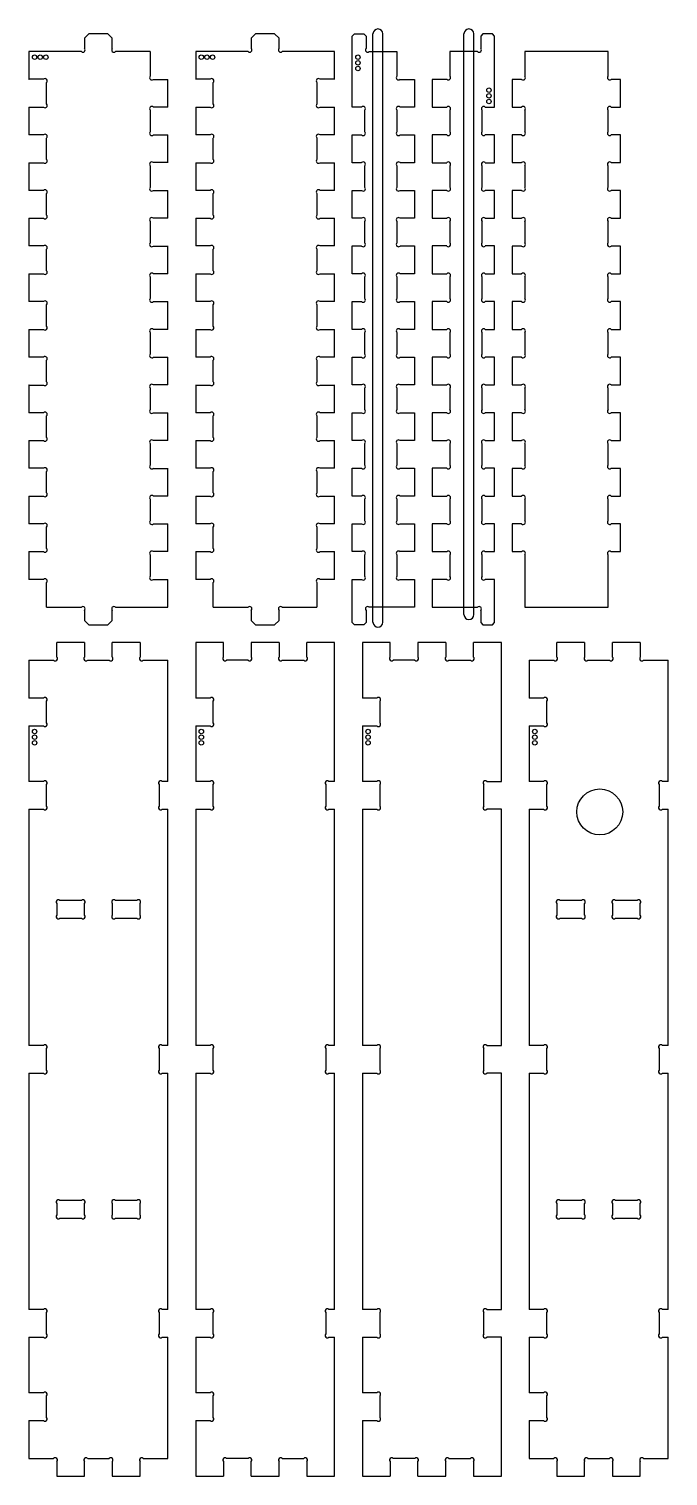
# Model space of a CAD drawing. Header units: inches. Extents: x 6 to 175, y 10 to 382.
# Drawn here: x 102.9 to 175.3, y 9.9 to 173.9 of the extents above; entities that cross this region are included whole.
import ezdxf

# ---------------------------------------------------------------- set-up
doc = ezdxf.new("R2010")
doc.units = ezdxf.units.IN
doc.header["$LTSCALE"] = 8
doc.header["$MEASUREMENT"] = 0
doc.layers.add('FORMAT', color=7, linetype='Continuous')

msp = doc.modelspace()

# ---------------------------------------------------------------- linework, layer by layer
at = {"color": 7, "linetype": 'Continuous', "lineweight": 25}
for p, q in [((109.65, 173.34), (109.15, 172.84)), ((109.15, 172.84), (109.15, 171.7)), ((111.8, 173.34), (109.65, 173.34)), ((112.3, 172.84), (111.8, 173.34)), ((112.3, 171.7), (112.3, 172.84)), ((128.55, 173.34), (128.05, 172.84)), ((128.05, 172.84), (128.05, 171.7)), ((130.7, 173.34), (128.55, 173.34)), ((131.2, 172.84), (130.7, 173.34)), ((131.2, 171.7), (131.2, 172.84)), ((139.75, 173.34), (139.5, 173.09)), ((139.5, 165.04), (139.5, 173.09)), ((139.75, 173.34), (140.82, 173.34)), ((141.07, 173.09), (140.82, 173.34)), ((141.07, 173.09), (141.07, 171.7)), ((154.31, 173.34), (154.06, 173.09)), ((154.06, 173.09), (154.06, 171.7)), ((155.38, 173.34), (154.31, 173.34)), ((155.63, 173.09), (155.38, 173.34)), ((155.63, 165.04), (155.63, 173.09)), ((102.85, 171.34), (102.85, 168.19)), ((108.8, 171.34), (102.85, 171.34)), ((116.6, 171.34), (112.65, 171.34)), ((116.6, 171.34), (116.6, 168.55)), ((127.7, 171.34), (121.75, 171.34)), ((121.75, 171.34), (121.75, 168.19)), ((137.5, 171.34), (131.55, 171.34)), ((137.5, 168.19), (137.5, 171.34)), ((141.43, 171.34), (144.56, 171.34)), ((144.56, 171.34), (144.56, 168.55)), ((150.56, 171.34), (150.56, 168.55)), ((153.7, 171.34), (150.56, 171.34)), ((159.05, 171.34), (159.05, 168.55)), ((168.49, 171.34), (159.05, 171.34)), ((168.49, 168.55), (168.49, 171.34)), ((102.86, 168.19), (102.85, 168.19)), ((104.5, 168.2), (102.86, 168.2)), ((102.86, 168.2), (102.86, 168.19)), ((104.85, 165.4), (104.85, 167.84)), ((116.95, 168.19), (118.6, 168.19)), ((118.6, 168.19), (118.6, 168.19)), ((118.6, 168.19), (118.6, 168.19)), ((118.6, 165.04), (118.6, 168.19)), ((123.4, 168.2), (121.75, 168.2)), ((121.75, 168.2), (121.75, 168.19)), ((121.75, 168.19), (121.75, 168.19)), ((123.75, 165.4), (123.75, 167.84)), ((135.5, 167.84), (135.5, 165.4)), ((137.49, 168.2), (135.85, 168.2)), ((137.49, 168.19), (137.49, 168.2)), ((137.5, 168.19), (137.49, 168.19)), ((144.92, 168.19), (146.56, 168.19)), ((146.56, 168.19), (146.56, 165.04)), ((148.56, 168.19), (148.56, 165.04)), ((150.21, 168.19), (148.56, 168.19)), ((158.7, 168.19), (157.63, 168.19)), ((157.63, 168.19), (157.63, 165.05)), ((169.91, 168.19), (168.84, 168.19)), ((169.91, 165.05), (169.91, 168.19)), ((102.85, 165.04), (102.86, 165.04)), ((102.85, 165.04), (102.85, 161.89)), ((102.86, 165.04), (102.86, 165.04)), ((102.86, 165.04), (104.5, 165.04)), ((116.6, 164.69), (116.6, 162.25)), ((118.6, 165.05), (116.95, 165.05)), ((118.6, 165.04), (118.6, 165.05)), ((118.6, 165.04), (118.6, 165.04)), ((121.75, 165.04), (121.75, 161.89)), ((121.75, 165.04), (121.75, 165.04)), ((121.75, 165.04), (121.75, 165.04)), ((121.75, 165.04), (123.4, 165.04)), ((135.85, 165.04), (137.49, 165.04)), ((137.49, 165.04), (137.49, 165.04)), ((137.49, 165.04), (137.5, 165.04)), ((137.5, 161.89), (137.5, 165.04)), ((140.56, 165.04), (139.5, 165.04)), ((140.91, 162.25), (140.91, 164.69)), ((144.56, 164.69), (144.56, 162.25)), ((146.56, 165.04), (144.92, 165.04)), ((148.56, 165.04), (150.21, 165.04)), ((150.56, 164.69), (150.56, 162.25)), ((154.22, 162.25), (154.22, 164.69)), ((154.57, 165.04), (155.63, 165.04)), ((157.63, 165.05), (158.7, 165.05)), ((159.05, 164.69), (159.05, 162.25)), ((168.49, 162.25), (168.49, 164.69)), ((168.84, 165.05), (169.91, 165.05)), ((102.86, 161.89), (102.85, 161.89)), ((104.5, 161.9), (102.86, 161.9)), ((102.86, 161.9), (102.86, 161.89)), ((104.85, 159.1), (104.85, 161.54)), ((116.95, 161.89), (118.6, 161.89)), ((118.6, 161.89), (118.6, 161.89)), ((118.6, 161.89), (118.6, 161.89)), ((118.6, 158.74), (118.6, 161.89)), ((123.4, 161.9), (121.75, 161.9)), ((121.75, 161.9), (121.75, 161.89)), ((121.75, 161.89), (121.75, 161.89)), ((123.75, 159.1), (123.75, 161.54)), ((135.5, 161.54), (135.5, 159.1)), ((137.49, 161.9), (135.85, 161.9)), ((137.49, 161.89), (137.49, 161.9)), ((137.5, 161.89), (137.49, 161.89)), ((139.5, 158.74), (139.5, 161.89)), ((139.5, 161.89), (140.56, 161.89)), ((144.92, 161.89), (146.56, 161.89)), ((146.56, 161.89), (146.56, 158.74)), ((148.56, 161.89), (148.56, 158.74)), ((150.21, 161.89), (148.56, 161.89)), ((155.63, 161.89), (154.57, 161.89)), ((155.63, 158.74), (155.63, 161.89)), ((158.7, 161.89), (157.63, 161.89)), ((157.63, 161.89), (157.63, 158.75)), ((169.91, 161.89), (168.84, 161.89)), ((169.91, 158.75), (169.91, 161.89)), ((102.85, 158.74), (102.86, 158.74)), ((102.85, 158.74), (102.85, 155.59)), ((102.86, 158.74), (102.86, 158.74)), ((102.86, 158.74), (104.5, 158.74)), ((116.6, 158.39), (116.6, 155.95)), ((118.6, 158.75), (116.95, 158.75)), ((118.6, 158.74), (118.6, 158.75)), ((118.6, 158.74), (118.6, 158.74)), ((121.75, 158.74), (121.75, 155.59)), ((121.75, 158.74), (121.75, 158.74)), ((121.75, 158.74), (121.75, 158.74)), ((121.75, 158.74), (123.4, 158.74)), ((135.85, 158.74), (137.49, 158.74)), ((137.49, 158.74), (137.49, 158.74)), ((137.49, 158.74), (137.5, 158.74)), ((137.5, 155.59), (137.5, 158.74)), ((140.56, 158.74), (139.5, 158.74)), ((140.91, 155.95), (140.91, 158.39)), ((144.56, 158.39), (144.56, 155.95)), ((146.56, 158.74), (144.92, 158.74)), ((148.56, 158.74), (150.21, 158.74)), ((150.56, 158.39), (150.56, 155.95)), ((154.22, 155.95), (154.22, 158.39)), ((154.57, 158.74), (155.63, 158.74)), ((157.63, 158.75), (158.7, 158.75)), ((159.05, 158.39), (159.05, 155.95)), ((168.49, 155.95), (168.49, 158.39)), ((168.84, 158.75), (169.91, 158.75)), ((102.86, 155.59), (102.85, 155.59)), ((104.5, 155.6), (102.86, 155.6)), ((102.86, 155.6), (102.86, 155.59)), ((104.85, 152.8), (104.85, 155.24)), ((116.95, 155.59), (118.6, 155.59)), ((118.6, 155.59), (118.6, 155.59)), ((118.6, 155.59), (118.6, 155.59)), ((118.6, 152.44), (118.6, 155.59)), ((123.4, 155.6), (121.75, 155.6)), ((121.75, 155.6), (121.75, 155.59)), ((121.75, 155.59), (121.75, 155.59)), ((123.75, 152.8), (123.75, 155.24)), ((135.5, 155.24), (135.5, 152.8)), ((137.49, 155.6), (135.85, 155.6)), ((137.49, 155.59), (137.49, 155.6)), ((137.5, 155.59), (137.49, 155.59)), ((139.5, 155.59), (140.56, 155.59)), ((139.5, 152.44), (139.5, 155.59)), ((144.92, 155.59), (146.56, 155.59)), ((146.56, 155.59), (146.56, 152.44)), ((148.56, 155.59), (148.56, 152.44)), ((150.21, 155.59), (148.56, 155.59)), ((155.63, 155.59), (154.57, 155.59)), ((155.63, 152.44), (155.63, 155.59)), ((158.7, 155.59), (157.63, 155.59)), ((157.63, 155.59), (157.63, 152.45)), ((169.91, 155.59), (168.84, 155.59)), ((169.91, 152.45), (169.91, 155.59)), ((102.85, 152.44), (102.85, 149.3)), ((102.85, 152.44), (102.86, 152.44)), ((102.86, 152.44), (102.86, 152.44)), ((102.86, 152.44), (104.5, 152.44)), ((116.6, 152.09), (116.6, 149.65)), ((118.6, 152.45), (116.95, 152.45)), ((118.6, 152.44), (118.6, 152.45)), ((118.6, 152.44), (118.6, 152.44)), ((121.75, 152.44), (121.75, 149.3)), ((121.75, 152.44), (121.75, 152.44)), ((121.75, 152.44), (121.75, 152.44)), ((121.75, 152.44), (123.4, 152.44)), ((135.85, 152.44), (137.49, 152.44)), ((137.49, 152.44), (137.49, 152.44)), ((137.49, 152.44), (137.5, 152.44)), ((137.5, 149.3), (137.5, 152.44)), ((140.56, 152.44), (139.5, 152.44)), ((140.91, 149.65), (140.91, 152.09)), ((144.56, 152.09), (144.56, 149.65)), ((146.56, 152.44), (144.92, 152.44)), ((148.56, 152.44), (150.21, 152.44)), ((150.56, 152.09), (150.56, 149.65)), ((154.22, 149.65), (154.22, 152.09)), ((154.57, 152.44), (155.63, 152.44)), ((157.63, 152.45), (158.7, 152.45)), ((159.05, 152.09), (159.05, 149.65)), ((168.49, 149.65), (168.49, 152.09)), ((168.84, 152.45), (169.91, 152.45)), ((102.86, 149.3), (102.85, 149.3)), ((104.5, 149.3), (102.86, 149.3)), ((102.86, 149.3), (102.86, 149.3)), ((116.95, 149.29), (118.6, 149.29)), ((118.6, 149.29), (118.6, 149.3)), ((118.6, 149.3), (118.6, 149.3)), ((118.6, 146.15), (118.6, 149.3)), ((123.4, 149.3), (121.75, 149.3)), ((121.75, 149.3), (121.75, 149.3)), ((121.75, 149.3), (121.75, 149.3)), ((137.49, 149.3), (135.85, 149.3)), ((137.5, 149.3), (137.49, 149.3)), ((137.49, 149.3), (137.49, 149.3)), ((139.5, 146.15), (139.5, 149.3)), ((139.5, 149.3), (140.56, 149.3)), ((144.92, 149.3), (146.56, 149.3)), ((146.56, 149.3), (146.56, 146.15)), ((148.56, 149.3), (148.56, 146.15)), ((150.21, 149.3), (148.56, 149.3)), ((155.63, 149.3), (154.57, 149.3)), ((155.63, 146.15), (155.63, 149.3)), ((158.7, 149.29), (157.63, 149.29)), ((157.63, 149.29), (157.63, 146.15)), ((169.91, 149.29), (168.84, 149.29)), ((169.91, 146.15), (169.91, 149.29)), ((104.85, 146.5), (104.85, 148.94)), ((123.75, 146.5), (123.75, 148.94)), ((135.5, 148.94), (135.5, 146.5)), ((102.85, 146.15), (102.86, 146.15)), ((102.85, 146.15), (102.85, 143)), ((102.86, 146.15), (102.86, 146.14)), ((102.86, 146.14), (104.5, 146.14)), ((118.6, 146.15), (116.95, 146.15)), ((118.6, 146.15), (118.6, 146.15)), ((118.6, 146.15), (118.6, 146.15)), ((121.75, 146.15), (121.75, 143)), ((121.75, 146.15), (121.75, 146.15)), ((121.75, 146.15), (121.75, 146.14)), ((121.75, 146.14), (123.4, 146.14)), ((135.85, 146.14), (137.49, 146.14)), ((137.49, 146.14), (137.49, 146.15)), ((137.49, 146.15), (137.5, 146.15)), ((137.5, 143), (137.5, 146.15)), ((140.56, 146.15), (139.5, 146.15)), ((146.56, 146.15), (144.92, 146.15)), ((148.56, 146.15), (150.21, 146.15)), ((154.57, 146.15), (155.63, 146.15)), ((157.63, 146.15), (158.7, 146.15)), ((168.84, 146.15), (169.91, 146.15)), ((116.6, 145.79), (116.6, 143.35)), ((140.91, 143.35), (140.91, 145.79)), ((144.56, 145.79), (144.56, 143.35)), ((150.56, 145.79), (150.56, 143.35)), ((154.22, 143.35), (154.22, 145.79)), ((159.05, 145.79), (159.05, 143.35)), ((168.49, 143.35), (168.49, 145.79)), ((102.86, 143), (102.85, 143)), ((104.5, 143), (102.86, 143)), ((102.86, 143), (102.86, 143)), ((116.95, 142.99), (118.6, 142.99)), ((118.6, 142.99), (118.6, 143)), ((118.6, 143), (118.6, 143)), ((118.6, 139.85), (118.6, 143)), ((123.4, 143), (121.75, 143)), ((121.75, 143), (121.75, 143)), ((121.75, 143), (121.75, 143)), ((137.49, 143), (135.85, 143)), ((137.5, 143), (137.49, 143)), ((137.49, 143), (137.49, 143)), ((139.5, 139.85), (139.5, 143)), ((139.5, 143), (140.56, 143)), ((144.92, 143), (146.56, 143)), ((146.56, 143), (146.56, 139.85)), ((148.56, 143), (148.56, 139.85)), ((150.21, 143), (148.56, 143)), ((155.63, 143), (154.57, 143)), ((155.63, 139.85), (155.63, 143)), ((157.63, 142.99), (157.63, 139.85)), ((158.7, 142.99), (157.63, 142.99)), ((169.91, 142.99), (168.84, 142.99)), ((169.91, 139.85), (169.91, 142.99)), ((104.85, 140.2), (104.85, 142.64)), ((123.75, 140.2), (123.75, 142.64)), ((135.5, 142.64), (135.5, 140.2)), ((102.85, 139.85), (102.86, 139.85)), ((102.85, 139.85), (102.85, 136.7)), ((102.86, 139.85), (102.86, 139.84)), ((102.86, 139.84), (104.5, 139.84)), ((116.6, 139.49), (116.6, 137.05)), ((118.6, 139.85), (116.95, 139.85)), ((118.6, 139.85), (118.6, 139.85)), ((118.6, 139.85), (118.6, 139.85)), ((121.75, 139.85), (121.75, 136.7)), ((121.75, 139.85), (121.75, 139.85)), ((121.75, 139.85), (121.75, 139.84)), ((121.75, 139.84), (123.4, 139.84)), ((135.85, 139.84), (137.49, 139.84)), ((137.49, 139.84), (137.49, 139.85)), ((137.49, 139.85), (137.5, 139.85)), ((137.5, 136.7), (137.5, 139.85)), ((140.56, 139.85), (139.5, 139.85)), ((140.91, 137.05), (140.91, 139.49)), ((144.56, 139.49), (144.56, 137.05)), ((146.56, 139.85), (144.92, 139.85)), ((148.56, 139.85), (150.21, 139.85)), ((150.56, 139.49), (150.56, 137.05)), ((154.22, 137.05), (154.22, 139.49)), ((154.57, 139.85), (155.63, 139.85)), ((157.63, 139.85), (158.7, 139.85)), ((159.05, 139.49), (159.05, 137.05)), ((168.49, 137.05), (168.49, 139.49)), ((168.84, 139.85), (169.91, 139.85)), ((102.86, 136.7), (102.85, 136.7)), ((104.5, 136.7), (102.86, 136.7)), ((102.86, 136.7), (102.86, 136.7)), ((104.85, 133.9), (104.85, 136.34)), ((116.95, 136.69), (118.6, 136.69)), ((118.6, 136.7), (118.6, 136.7)), ((118.6, 133.55), (118.6, 136.7)), ((118.6, 136.69), (118.6, 136.7)), ((123.4, 136.7), (121.75, 136.7)), ((121.75, 136.7), (121.75, 136.7)), ((121.75, 136.7), (121.75, 136.7)), ((123.75, 133.9), (123.75, 136.34)), ((135.5, 136.34), (135.5, 133.9)), ((137.49, 136.7), (135.85, 136.7)), ((137.5, 136.7), (137.49, 136.7)), ((137.49, 136.7), (137.49, 136.7)), ((139.5, 133.55), (139.5, 136.7)), ((139.5, 136.7), (140.56, 136.7)), ((144.92, 136.7), (146.56, 136.7)), ((146.56, 136.7), (146.56, 133.55)), ((148.56, 136.7), (148.56, 133.55)), ((150.21, 136.7), (148.56, 136.7)), ((155.63, 136.7), (154.57, 136.7)), ((155.63, 133.55), (155.63, 136.7)), ((158.7, 136.69), (157.63, 136.69)), ((157.63, 136.69), (157.63, 133.55)), ((169.91, 136.69), (168.84, 136.69)), ((169.91, 133.55), (169.91, 136.69)), ((102.85, 133.55), (102.86, 133.55)), ((102.85, 133.55), (102.85, 130.4)), ((102.86, 133.55), (102.86, 133.54)), ((102.86, 133.54), (104.5, 133.54)), ((116.6, 133.19), (116.6, 130.75)), ((118.6, 133.55), (116.95, 133.55)), ((118.6, 133.55), (118.6, 133.55)), ((118.6, 133.55), (118.6, 133.55)), ((121.75, 133.55), (121.75, 130.4)), ((121.75, 133.55), (121.75, 133.55)), ((121.75, 133.55), (121.75, 133.54)), ((121.75, 133.54), (123.4, 133.54)), ((135.85, 133.54), (137.49, 133.54)), ((137.49, 133.54), (137.49, 133.55)), ((137.49, 133.55), (137.5, 133.55)), ((137.5, 130.4), (137.5, 133.55)), ((140.56, 133.55), (139.5, 133.55)), ((140.91, 130.75), (140.91, 133.19)), ((144.56, 133.19), (144.56, 130.75)), ((146.56, 133.55), (144.92, 133.55)), ((148.56, 133.55), (150.21, 133.55)), ((150.56, 133.19), (150.56, 130.75)), ((154.22, 130.75), (154.22, 133.19)), ((154.57, 133.55), (155.63, 133.55)), ((157.63, 133.55), (158.7, 133.55)), ((159.05, 133.19), (159.05, 130.75)), ((168.49, 130.75), (168.49, 133.19)), ((168.84, 133.55), (169.91, 133.55)), ((102.86, 130.4), (102.85, 130.4)), ((104.5, 130.4), (102.86, 130.4)), ((102.86, 130.4), (102.86, 130.4)), ((104.85, 127.6), (104.85, 130.04)), ((116.95, 130.39), (118.6, 130.39)), ((118.6, 130.39), (118.6, 130.4)), ((118.6, 127.25), (118.6, 130.4)), ((118.6, 130.4), (118.6, 130.4)), ((123.4, 130.4), (121.75, 130.4)), ((121.75, 130.4), (121.75, 130.4)), ((121.75, 130.4), (121.75, 130.4)), ((123.75, 127.6), (123.75, 130.04)), ((135.5, 130.04), (135.5, 127.6)), ((137.49, 130.4), (135.85, 130.4)), ((137.5, 130.4), (137.49, 130.4)), ((137.49, 130.4), (137.49, 130.4)), ((139.5, 127.25), (139.5, 130.4)), ((139.5, 130.4), (140.56, 130.4)), ((144.92, 130.4), (146.56, 130.4)), ((146.56, 130.4), (146.56, 127.25)), ((148.56, 130.4), (148.56, 127.25)), ((150.21, 130.4), (148.56, 130.4)), ((155.63, 130.4), (154.57, 130.4)), ((155.63, 127.25), (155.63, 130.4)), ((158.7, 130.39), (157.63, 130.39)), ((157.63, 130.39), (157.63, 127.25)), ((169.91, 130.39), (168.84, 130.39)), ((169.91, 127.25), (169.91, 130.39)), ((102.85, 127.25), (102.86, 127.25)), ((102.85, 127.25), (102.85, 124.1)), ((102.86, 127.25), (102.86, 127.24)), ((102.86, 127.24), (104.5, 127.24)), ((116.6, 126.89), (116.6, 124.45)), ((118.6, 127.25), (116.95, 127.25)), ((118.6, 127.25), (118.6, 127.25)), ((118.6, 127.25), (118.6, 127.25)), ((121.75, 127.25), (121.75, 124.1)), ((121.75, 127.25), (121.75, 127.25)), ((121.75, 127.25), (121.75, 127.24)), ((121.75, 127.24), (123.4, 127.24)), ((135.85, 127.24), (137.49, 127.24)), ((137.49, 127.24), (137.49, 127.25)), ((137.49, 127.25), (137.5, 127.25)), ((137.5, 124.1), (137.5, 127.25)), ((140.56, 127.25), (139.5, 127.25)), ((140.91, 124.45), (140.91, 126.89)), ((144.56, 126.89), (144.56, 124.45)), ((146.56, 127.25), (144.92, 127.25)), ((148.56, 127.25), (150.21, 127.25)), ((150.56, 126.89), (150.56, 124.45)), ((154.22, 124.45), (154.22, 126.89)), ((154.57, 127.25), (155.63, 127.25)), ((157.63, 127.25), (158.7, 127.25)), ((159.05, 126.89), (159.05, 124.45)), ((168.49, 124.45), (168.49, 126.89)), ((168.84, 127.25), (169.91, 127.25)), ((102.86, 124.1), (102.85, 124.1)), ((104.5, 124.1), (102.86, 124.1)), ((102.86, 124.1), (102.86, 124.1)), ((104.85, 121.3), (104.85, 123.74)), ((116.95, 124.09), (118.6, 124.09)), ((118.6, 124.1), (118.6, 124.1)), ((118.6, 124.09), (118.6, 124.1)), ((118.6, 120.95), (118.6, 124.1)), ((123.4, 124.1), (121.75, 124.1)), ((121.75, 124.1), (121.75, 124.1)), ((121.75, 124.1), (121.75, 124.1)), ((123.75, 121.3), (123.75, 123.74)), ((135.5, 123.74), (135.5, 121.3)), ((137.49, 124.1), (135.85, 124.1)), ((137.5, 124.1), (137.49, 124.1)), ((137.49, 124.1), (137.49, 124.1)), ((139.5, 124.1), (140.56, 124.1)), ((139.5, 120.95), (139.5, 124.1)), ((144.92, 124.1), (146.56, 124.1)), ((146.56, 124.1), (146.56, 120.95)), ((148.56, 124.1), (148.56, 120.95)), ((150.21, 124.1), (148.56, 124.1)), ((155.63, 124.1), (154.57, 124.1)), ((155.63, 120.95), (155.63, 124.1)), ((158.7, 124.09), (157.63, 124.09)), ((157.63, 124.09), (157.63, 120.95)), ((169.91, 124.09), (168.84, 124.09)), ((169.91, 120.95), (169.91, 124.09)), ((102.85, 120.95), (102.85, 117.8)), ((102.85, 120.95), (102.86, 120.95)), ((102.86, 120.95), (102.86, 120.94)), ((102.86, 120.94), (104.5, 120.94)), ((116.6, 120.6), (116.6, 118.15)), ((118.6, 120.95), (116.95, 120.95)), ((118.6, 120.95), (118.6, 120.95)), ((118.6, 120.95), (118.6, 120.95)), ((121.75, 120.95), (121.75, 117.8)), ((121.75, 120.95), (121.75, 120.95)), ((121.75, 120.95), (121.75, 120.94)), ((121.75, 120.94), (123.4, 120.94)), ((135.85, 120.94), (137.49, 120.94)), ((137.49, 120.94), (137.49, 120.95)), ((137.49, 120.95), (137.5, 120.95)), ((137.5, 117.8), (137.5, 120.95)), ((140.56, 120.95), (139.5, 120.95)), ((140.91, 118.15), (140.91, 120.6)), ((144.56, 120.6), (144.56, 118.15)), ((146.56, 120.95), (144.92, 120.95)), ((148.56, 120.95), (150.21, 120.95)), ((150.56, 120.6), (150.56, 118.15)), ((154.22, 118.15), (154.22, 120.6)), ((154.57, 120.95), (155.63, 120.95)), ((157.63, 120.95), (158.7, 120.95)), ((159.05, 120.6), (159.05, 118.15)), ((168.49, 118.15), (168.49, 120.6)), ((168.84, 120.95), (169.91, 120.95)), ((102.86, 117.8), (102.85, 117.8)), ((104.5, 117.8), (102.86, 117.8)), ((102.86, 117.8), (102.86, 117.8)), ((104.85, 115), (104.85, 117.45)), ((116.95, 117.8), (118.6, 117.8)), ((118.6, 117.8), (118.6, 117.8)), ((118.6, 117.8), (118.6, 117.8)), ((118.6, 114.65), (118.6, 117.8)), ((123.4, 117.8), (121.75, 117.8)), ((121.75, 117.8), (121.75, 117.8)), ((121.75, 117.8), (121.75, 117.8)), ((123.75, 115), (123.75, 117.45)), ((135.5, 117.45), (135.5, 115)), ((137.49, 117.8), (135.85, 117.8)), ((137.5, 117.8), (137.49, 117.8)), ((137.49, 117.8), (137.49, 117.8)), ((139.5, 114.65), (139.5, 117.8)), ((139.5, 117.8), (140.56, 117.8)), ((144.92, 117.8), (146.56, 117.8)), ((146.56, 117.8), (146.56, 114.65)), ((148.56, 117.8), (148.56, 114.65)), ((150.21, 117.8), (148.56, 117.8)), ((155.63, 117.8), (154.57, 117.8)), ((155.63, 114.65), (155.63, 117.8)), ((158.7, 117.8), (157.63, 117.8)), ((157.63, 117.8), (157.63, 114.65)), ((169.91, 117.8), (168.84, 117.8)), ((169.91, 114.65), (169.91, 117.8)), ((102.85, 114.65), (102.86, 114.65)), ((102.85, 114.65), (102.85, 111.5)), ((102.86, 114.65), (102.86, 114.65)), ((102.86, 114.65), (104.5, 114.65)), ((116.6, 114.3), (116.6, 111.85)), ((118.6, 114.65), (116.95, 114.65)), ((118.6, 114.65), (118.6, 114.65)), ((118.6, 114.65), (118.6, 114.65)), ((121.75, 114.65), (121.75, 111.5)), ((121.75, 114.65), (121.75, 114.65)), ((121.75, 114.65), (121.75, 114.65)), ((121.75, 114.65), (123.4, 114.65)), ((135.85, 114.65), (137.49, 114.65)), ((137.49, 114.65), (137.49, 114.65)), ((137.49, 114.65), (137.5, 114.65)), ((137.5, 111.5), (137.5, 114.65)), ((140.56, 114.65), (139.5, 114.65)), ((140.91, 111.85), (140.91, 114.3)), ((144.56, 114.3), (144.56, 111.85)), ((146.56, 114.65), (144.92, 114.65)), ((148.56, 114.65), (150.21, 114.65)), ((150.56, 114.3), (150.56, 111.85)), ((154.22, 111.85), (154.22, 114.3)), ((154.57, 114.65), (155.63, 114.65)), ((157.63, 114.65), (158.69, 114.65)), ((159.05, 114.3), (159.05, 108.35)), ((168.49, 108.35), (168.49, 114.3)), ((168.85, 114.65), (169.91, 114.65)), ((102.86, 111.5), (102.85, 111.5)), ((104.5, 111.5), (102.86, 111.5)), ((102.86, 111.5), (102.86, 111.5)), ((104.85, 108.35), (104.85, 111.15)), ((116.95, 111.5), (118.6, 111.5)), ((118.6, 111.5), (118.6, 111.5)), ((118.6, 111.5), (118.6, 111.5)), ((118.6, 108.35), (118.6, 111.5)), ((123.4, 111.5), (121.75, 111.5)), ((121.75, 111.5), (121.75, 111.5)), ((121.75, 111.5), (121.75, 111.5)), ((123.75, 108.35), (123.75, 111.15)), ((135.5, 111.15), (135.5, 108.35)), ((137.49, 111.5), (135.85, 111.5)), ((137.5, 111.5), (137.49, 111.5)), ((137.49, 111.5), (137.49, 111.5)), ((139.5, 106.6), (139.5, 111.5)), ((139.5, 111.5), (140.56, 111.5)), ((144.92, 111.5), (146.56, 111.5)), ((146.56, 111.5), (146.56, 108.35)), ((148.56, 111.5), (148.56, 108.35)), ((150.21, 111.5), (148.56, 111.5)), ((155.63, 111.5), (154.57, 111.5)), ((155.63, 106.6), (155.63, 111.5)), ((104.85, 108.35), (108.8, 108.35)), ((112.65, 108.35), (118.6, 108.35)), ((123.75, 108.35), (127.7, 108.35)), ((131.55, 108.35), (135.5, 108.35)), ((146.56, 108.35), (141.43, 108.35)), ((148.56, 108.35), (153.7, 108.35)), ((159.05, 108.35), (168.49, 108.35)), ((109.15, 108), (109.15, 106.85)), ((109.15, 106.85), (109.65, 106.35)), ((111.8, 106.35), (112.3, 106.85)), ((112.3, 106.85), (112.3, 108)), ((128.05, 108), (128.05, 106.85)), ((128.05, 106.85), (128.55, 106.35)), ((130.7, 106.35), (131.2, 106.85)), ((131.2, 106.85), (131.2, 108)), ((141.07, 108), (141.07, 106.6)), ((154.06, 108), (154.06, 106.6)), ((109.65, 106.35), (111.8, 106.35)), ((128.55, 106.35), (130.7, 106.35)), ((139.5, 106.6), (139.75, 106.35)), ((140.82, 106.35), (139.75, 106.35)), ((140.82, 106.35), (141.07, 106.6)), ((154.06, 106.6), (154.31, 106.35)), ((154.31, 106.35), (155.38, 106.35)), ((155.38, 106.35), (155.63, 106.6)), ((109.15, 104.35), (106, 104.35)), ((106, 102.7), (106, 104.35)), ((109.15, 104.35), (109.15, 102.7)), ((115.45, 104.35), (112.3, 104.35)), ((112.3, 102.7), (112.3, 104.35)), ((115.45, 104.35), (115.45, 102.7)), ((121.75, 104.35), (121.75, 98.05)), ((124.9, 104.35), (121.75, 104.35)), ((124.9, 102.7), (124.9, 104.35)), ((128.05, 104.35), (128.05, 102.7)), ((131.2, 104.35), (128.05, 104.35)), ((131.2, 104.35), (131.2, 102.7)), ((137.5, 104.35), (134.35, 104.35)), ((134.35, 102.7), (134.35, 104.35)), ((137.5, 88.6), (137.5, 104.35)), ((140.65, 104.35), (140.65, 98.05)), ((143.8, 104.35), (140.65, 104.35)), ((143.8, 102.7), (143.8, 104.35)), ((146.95, 104.35), (146.95, 102.7)), ((150.1, 104.35), (146.95, 104.35)), ((150.1, 104.35), (150.1, 102.7)), ((153.25, 102.7), (153.25, 104.35)), ((156.4, 104.35), (153.25, 104.35)), ((156.4, 88.6), (156.4, 104.35)), ((102.85, 102.35), (102.85, 98.05)), ((102.85, 102.35), (105.65, 102.35)), ((109.51, 102.35), (111.95, 102.35)), ((115.8, 102.35), (118.6, 102.35)), ((118.6, 88.6), (118.6, 102.35)), ((127.7, 102.35), (125.25, 102.35)), ((131.55, 102.35), (134, 102.35)), ((146.59, 102.35), (144.15, 102.35)), ((150.45, 102.35), (152.89, 102.35)), ((104.5, 98.05), (102.85, 98.05)), ((104.85, 95.25), (104.85, 97.7)), ((123.4, 98.05), (121.75, 98.05)), ((123.75, 95.25), (123.75, 97.7)), ((142.29, 98.05), (140.65, 98.05)), ((142.65, 95.25), (142.65, 97.7)), ((102.85, 94.9), (102.85, 88.6)), ((102.85, 94.9), (104.5, 94.9)), ((121.75, 94.9), (121.75, 88.6)), ((121.75, 94.9), (123.4, 94.9)), ((140.65, 94.9), (140.65, 88.6)), ((140.65, 94.9), (142.29, 94.9)), ((104.5, 88.6), (102.85, 88.6)), ((118.6, 88.6), (117.95, 88.6)), ((123.4, 88.6), (121.75, 88.6)), ((137.5, 88.6), (136.85, 88.6)), ((142.29, 88.6), (140.65, 88.6)), ((154.75, 88.6), (156.4, 88.6)), ((104.85, 85.81), (104.85, 88.25)), ((117.6, 88.25), (117.6, 85.81)), ((123.75, 85.81), (123.75, 88.25)), ((136.5, 88.25), (136.5, 85.81)), ((142.65, 85.81), (142.65, 88.25)), ((154.4, 85.81), (154.4, 88.25)), ((102.85, 85.45), (102.85, 58.68)), ((102.85, 85.45), (104.5, 85.45)), ((117.95, 85.45), (118.6, 85.45)), ((118.6, 58.68), (118.6, 85.45)), ((121.75, 85.45), (121.75, 58.68)), ((121.75, 85.45), (123.4, 85.45)), ((136.85, 85.45), (137.5, 85.45)), ((137.5, 58.68), (137.5, 85.45)), ((140.65, 85.45), (140.65, 58.68)), ((140.65, 85.45), (142.29, 85.45)), ((156.4, 85.45), (154.75, 85.45)), ((156.4, 58.68), (156.4, 85.45)), ((106, 74.75), (106, 73.46)), ((108.8, 75.11), (106.36, 75.11)), ((109.15, 73.46), (109.15, 74.75)), ((112.3, 74.75), (112.3, 73.46)), ((115.1, 75.11), (112.65, 75.11)), ((115.45, 73.46), (115.45, 74.75)), ((106.36, 73.11), (108.8, 73.11)), ((112.65, 73.11), (115.1, 73.11)), ((104.5, 58.68), (102.85, 58.68)), ((104.85, 55.88), (104.85, 58.33)), ((117.6, 58.33), (117.6, 55.88)), ((118.6, 58.68), (117.95, 58.68)), ((123.4, 58.68), (121.75, 58.68)), ((123.75, 55.88), (123.75, 58.33)), ((136.5, 58.33), (136.5, 55.88)), ((137.5, 58.68), (136.85, 58.68)), ((142.29, 58.68), (140.65, 58.68)), ((142.65, 55.88), (142.65, 58.33)), ((154.4, 55.88), (154.4, 58.33)), ((154.75, 58.68), (156.4, 58.68)), ((102.85, 55.53), (102.85, 28.76)), ((102.85, 55.53), (104.5, 55.53)), ((117.95, 55.53), (118.6, 55.53)), ((118.6, 28.76), (118.6, 55.53)), ((121.75, 55.53), (121.75, 28.76)), ((121.75, 55.53), (123.4, 55.53)), ((136.85, 55.53), (137.5, 55.53)), ((137.5, 28.76), (137.5, 55.53)), ((140.65, 55.53), (140.65, 28.76)), ((140.65, 55.53), (142.29, 55.53)), ((156.4, 55.53), (154.75, 55.53)), ((156.4, 28.76), (156.4, 55.53)), ((108.8, 41.11), (106.36, 41.11)), ((115.1, 41.11), (112.65, 41.11)), ((106, 40.75), (106, 39.46)), ((109.15, 39.46), (109.15, 40.75)), ((112.3, 40.75), (112.3, 39.46)), ((115.45, 39.46), (115.45, 40.75)), ((106.36, 39.11), (108.8, 39.11)), ((112.65, 39.11), (115.1, 39.11)), ((104.5, 28.76), (102.85, 28.76)), ((104.85, 25.96), (104.85, 28.41)), ((117.6, 28.41), (117.6, 25.96)), ((118.6, 28.76), (117.95, 28.76)), ((123.4, 28.76), (121.75, 28.76)), ((123.75, 25.96), (123.75, 28.41)), ((136.5, 28.41), (136.5, 25.96)), ((137.5, 28.76), (136.85, 28.76)), ((142.29, 28.76), (140.65, 28.76)), ((142.65, 25.96), (142.65, 28.41)), ((154.4, 25.96), (154.4, 28.41)), ((154.75, 28.76), (156.4, 28.76)), ((102.85, 25.61), (102.85, 19.31)), ((102.85, 25.61), (104.5, 25.61)), ((117.95, 25.61), (118.6, 25.61)), ((118.6, 11.86), (118.6, 25.61)), ((121.75, 25.61), (121.75, 19.31)), ((121.75, 25.61), (123.4, 25.61)), ((136.85, 25.61), (137.5, 25.61)), ((137.5, 9.86), (137.5, 25.61)), ((140.65, 25.61), (140.65, 19.31)), ((140.65, 25.61), (142.29, 25.61)), ((156.4, 25.61), (154.75, 25.61)), ((156.4, 9.86), (156.4, 25.61)), ((104.5, 19.31), (102.85, 19.31)), ((104.85, 16.51), (104.85, 18.96)), ((123.4, 19.31), (121.75, 19.31)), ((123.75, 16.51), (123.75, 18.96)), ((142.29, 19.31), (140.65, 19.31)), ((142.65, 16.51), (142.65, 18.96)), ((102.85, 16.16), (102.85, 11.86)), ((102.85, 16.16), (104.5, 16.16)), ((121.75, 16.16), (121.75, 9.86)), ((121.75, 16.16), (123.4, 16.16)), ((140.65, 16.16), (140.65, 9.86)), ((140.65, 16.16), (142.29, 16.16)), ((102.85, 11.86), (105.65, 11.86)), ((106, 11.51), (106, 9.86)), ((109.15, 9.86), (109.15, 11.51)), ((109.51, 11.86), (111.95, 11.86)), ((112.3, 11.51), (112.3, 9.86)), ((115.45, 9.86), (115.45, 11.51)), ((115.8, 11.86), (118.6, 11.86)), ((124.9, 11.51), (124.9, 9.86)), ((127.7, 11.86), (125.25, 11.86)), ((128.05, 9.86), (128.05, 11.51)), ((131.2, 9.86), (131.2, 11.51)), ((131.55, 11.86), (134, 11.86)), ((134.35, 11.51), (134.35, 9.86)), ((143.8, 11.51), (143.8, 9.86)), ((146.59, 11.86), (144.15, 11.86)), ((146.95, 9.86), (146.95, 11.51)), ((150.1, 9.86), (150.1, 11.51)), ((150.45, 11.86), (152.89, 11.86)), ((153.25, 11.51), (153.25, 9.86)), ((106, 9.86), (109.15, 9.86)), ((112.3, 9.86), (115.45, 9.86)), ((121.75, 9.86), (124.9, 9.86)), ((128.05, 9.86), (131.2, 9.86)), ((134.35, 9.86), (137.5, 9.86)), ((140.65, 9.86), (143.8, 9.86)), ((146.95, 9.86), (150.1, 9.86)), ((153.25, 9.86), (156.4, 9.86))]:
    msp.add_line(p, q, dxfattribs=at)
at = {"color": 7, "linetype": 'Continuous'}
for p, q in [((141.85, 106.66), (141.85, 173.34)), ((142.97, 106.66), (142.97, 173.34)), ((152.16, 107.51), (152.16, 173.34)), ((153.28, 107.51), (153.28, 173.34))]:
    msp.add_line(p, q, dxfattribs=at)
at = {"color": 7, "linetype": 'Continuous', "lineweight": 25}
for centre in [(103.49, 170.7), (104.13, 170.7), (104.77, 170.7), (122.39, 170.7), (123.03, 170.7), (123.67, 170.7), (140.14, 170.7), (140.14, 170.06), (140.14, 169.42), (154.99, 166.96), (154.99, 166.32), (154.99, 165.68), (103.49, 94.26), (103.49, 93.62), (122.39, 94.26), (122.39, 93.62), (141.29, 94.26), (141.29, 93.62), (103.49, 92.98), (122.39, 92.98), (141.29, 92.98)]:
    msp.add_circle(centre, 0.25, dxfattribs=at)
at = {"color": 7, "linetype": 'Continuous'}
for centre, start, end in [((142.41, 173.34), 0, 180), ((152.72, 173.34), 0, 180), ((142.41, 106.66), 180, 0), ((152.72, 107.51), 180, 0)]:
    msp.add_arc(centre, 0.56, start, end, dxfattribs=at)
at = {"color": 7, "linetype": 'Continuous', "lineweight": 25}
for centre, start, end in [((108.97, 171.52), 225, 45), ((112.48, 171.52), 135, 315), ((127.87, 171.52), 225, 45), ((131.38, 171.52), 135, 315), ((141.25, 171.52), 135, 315), ((153.88, 171.52), 225, 45), ((104.68, 168.02), 315, 133.6884), ((116.78, 168.37), 135, 313.6884), ((123.57, 168.02), 315, 133.6884), ((135.67, 168.02), 46.3116, 225), ((144.74, 168.37), 135, 315), ((150.39, 168.37), 225, 45), ((158.87, 168.37), 226.3116, 45), ((168.67, 168.37), 135, 313.6884), ((104.68, 165.22), 226.3116, 45), ((116.78, 164.87), 46.3116, 225), ((123.57, 165.22), 226.3116, 45), ((135.67, 165.22), 135, 313.6884), ((140.74, 164.87), 315, 135), ((144.74, 164.87), 45, 225), ((150.39, 164.87), 315, 135), ((154.39, 164.87), 45, 225), ((158.87, 164.87), 315, 133.6884), ((168.67, 164.87), 46.3116, 225), ((104.68, 161.72), 315, 133.6884), ((116.78, 162.07), 135, 313.6884), ((123.57, 161.72), 315, 133.6884), ((135.67, 161.72), 46.3116, 225), ((140.74, 162.07), 225, 45), ((144.74, 162.07), 135, 315), ((150.39, 162.07), 225, 45), ((154.39, 162.07), 135, 315), ((158.87, 162.07), 226.3116, 45), ((168.67, 162.07), 135, 313.6884), ((104.68, 158.92), 226.3116, 45), ((116.78, 158.57), 46.3116, 225), ((123.57, 158.92), 226.3116, 45), ((135.67, 158.92), 135, 313.6884), ((140.74, 158.57), 315, 135), ((144.74, 158.57), 45, 225), ((150.39, 158.57), 315, 135), ((154.39, 158.57), 45, 225), ((158.87, 158.57), 315, 133.6884), ((168.67, 158.57), 46.3116, 225), ((116.78, 155.77), 135, 313.6884), ((140.74, 155.77), 225, 45), ((144.74, 155.77), 135, 315), ((150.39, 155.77), 225, 45), ((154.39, 155.77), 135, 315), ((158.87, 155.77), 226.3116, 45), ((168.67, 155.77), 135, 313.6884), ((104.68, 155.42), 315, 133.6884), ((123.57, 155.42), 315, 133.6884), ((135.67, 155.42), 46.3116, 225), ((104.68, 152.62), 226.3116, 45), ((123.57, 152.62), 226.3116, 45), ((135.67, 152.62), 135, 313.6884), ((116.78, 152.27), 46.3116, 225), ((140.74, 152.27), 315, 135), ((144.74, 152.27), 45, 225), ((150.39, 152.27), 315, 135), ((154.39, 152.27), 45, 225), ((158.87, 152.27), 315, 133.6884), ((168.67, 152.27), 46.3116, 225), ((104.68, 149.12), 315, 133.6884), ((116.78, 149.47), 135, 313.6884), ((123.57, 149.12), 315, 133.6884), ((135.67, 149.12), 46.3116, 225), ((140.74, 149.47), 225, 45), ((144.74, 149.47), 135, 315), ((150.39, 149.47), 225, 45), ((154.39, 149.47), 135, 315), ((158.87, 149.47), 226.3116, 45), ((168.67, 149.47), 135, 313.6884), ((104.68, 146.32), 226.3116, 45), ((116.78, 145.97), 46.3116, 225), ((123.57, 146.32), 226.3116, 45), ((135.67, 146.32), 135, 313.6884), ((140.74, 145.97), 315, 135), ((144.74, 145.97), 45, 225), ((150.39, 145.97), 315, 135), ((154.39, 145.97), 45, 225), ((158.87, 145.97), 315, 133.6884), ((168.67, 145.97), 46.3116, 225), ((104.68, 142.82), 315, 133.6884), ((116.78, 143.17), 135, 313.6884), ((123.57, 142.82), 315, 133.6884), ((135.67, 142.82), 46.3116, 225), ((140.74, 143.17), 225, 45), ((144.74, 143.17), 135, 315), ((150.39, 143.17), 225, 45), ((154.39, 143.17), 135, 315), ((158.87, 143.17), 226.3116, 45), ((168.67, 143.17), 135, 313.6884), ((104.68, 140.02), 226.3116, 45), ((116.78, 139.67), 46.3116, 225), ((123.57, 140.02), 226.3116, 45), ((135.67, 140.02), 135, 313.6884), ((140.74, 139.67), 315, 135), ((144.74, 139.67), 45, 225), ((150.39, 139.67), 315, 135), ((154.39, 139.67), 45, 225), ((158.87, 139.67), 315, 133.6884), ((168.67, 139.67), 46.3116, 225), ((104.68, 136.52), 315, 133.6884), ((116.78, 136.87), 135, 313.6884), ((123.57, 136.52), 315, 133.6884), ((135.67, 136.52), 46.3116, 225), ((140.74, 136.87), 225, 45), ((144.74, 136.87), 135, 315), ((150.39, 136.87), 225, 45), ((154.39, 136.87), 135, 315), ((158.87, 136.87), 226.3116, 45), ((168.67, 136.87), 135, 313.6884), ((104.68, 133.72), 226.3116, 45), ((116.78, 133.37), 46.3116, 225), ((123.57, 133.72), 226.3116, 45), ((135.67, 133.72), 135, 313.6884), ((140.74, 133.37), 315, 135), ((144.74, 133.37), 45, 225), ((150.39, 133.37), 315, 135), ((154.39, 133.37), 45, 225), ((158.87, 133.37), 315, 133.6884), ((168.67, 133.37), 46.3116, 225), ((104.68, 130.22), 315, 133.6884), ((116.78, 130.57), 135, 313.6884), ((123.57, 130.22), 315, 133.6884), ((135.67, 130.22), 46.3116, 225), ((140.74, 130.57), 225, 45), ((144.74, 130.57), 135, 315), ((150.39, 130.57), 225, 45), ((154.39, 130.57), 135, 315), ((158.87, 130.57), 226.3116, 45), ((168.67, 130.57), 135, 313.6884), ((104.68, 127.42), 226.3116, 45), ((116.78, 127.07), 46.3116, 225), ((123.57, 127.42), 226.3116, 45), ((135.67, 127.42), 135, 313.6884), ((140.74, 127.07), 315, 135), ((144.74, 127.07), 45, 225), ((150.39, 127.07), 315, 135), ((154.39, 127.07), 45, 225), ((158.87, 127.07), 315, 133.6884), ((168.67, 127.07), 46.3116, 225), ((104.68, 123.92), 315, 133.6884), ((116.78, 124.28), 135, 313.6884), ((123.57, 123.92), 315, 133.6884), ((135.67, 123.92), 46.3116, 225), ((140.74, 124.28), 225, 45), ((144.74, 124.28), 135, 315), ((150.39, 124.28), 225, 45), ((154.39, 124.28), 135, 315), ((158.87, 124.28), 226.3116, 45), ((168.67, 124.28), 135, 313.6884), ((104.68, 121.13), 226.3116, 45), ((116.78, 120.77), 46.3116, 225), ((123.57, 121.13), 226.3116, 45), ((135.67, 121.13), 135, 313.6884), ((140.74, 120.77), 315, 135), ((144.74, 120.77), 45, 225), ((150.39, 120.77), 315, 135), ((154.39, 120.77), 45, 225), ((158.87, 120.77), 315, 133.6884), ((168.67, 120.77), 46.3116, 225), ((116.78, 117.98), 135, 313.6884), ((140.74, 117.98), 225, 45), ((144.74, 117.98), 135, 315), ((150.39, 117.98), 225, 45), ((154.39, 117.98), 135, 315), ((158.87, 117.98), 226.3116, 45), ((168.67, 117.98), 135, 313.6884), ((104.68, 117.62), 315, 133.6884), ((123.57, 117.62), 315, 133.6884), ((135.67, 117.62), 46.3116, 225), ((104.68, 114.83), 226.3116, 45), ((123.57, 114.83), 226.3116, 45), ((135.67, 114.83), 135, 313.6884), ((116.78, 114.47), 46.3116, 225), ((140.74, 114.47), 315, 135), ((144.74, 114.47), 45, 225), ((150.39, 114.47), 315, 135), ((154.39, 114.47), 45, 225), ((158.87, 114.47), 315, 135), ((168.67, 114.47), 45, 225), ((104.68, 111.32), 315, 133.6884), ((116.78, 111.68), 135, 313.6884), ((123.57, 111.32), 315, 133.6884), ((135.67, 111.32), 46.3116, 225), ((140.74, 111.68), 225, 45), ((144.74, 111.68), 135, 315), ((150.39, 111.68), 225, 45), ((154.39, 111.68), 135, 315), ((108.97, 108.17), 315, 135), ((112.48, 108.17), 45, 225), ((127.87, 108.17), 315, 135), ((131.38, 108.17), 45, 225), ((141.25, 108.17), 45, 225), ((153.88, 108.17), 315, 135), ((105.83, 102.53), 224.7488, 45.2512), ((109.33, 102.53), 134.7488, 315.2512), ((112.13, 102.53), 224.7488, 45.2512), ((115.63, 102.53), 134.7488, 315.2512), ((125.08, 102.53), 134.7488, 315.2512), ((127.87, 102.53), 224.7488, 45.2512), ((131.38, 102.53), 134.7488, 315.2512), ((134.17, 102.53), 224.7488, 45.2512), ((143.97, 102.53), 134.7488, 315.2512), ((146.77, 102.53), 224.7488, 45.2512), ((150.27, 102.53), 134.7488, 315.2512), ((153.07, 102.53), 224.7488, 45.2512), ((104.68, 97.88), 314.7488, 135.2512), ((123.57, 97.88), 314.7488, 135.2512), ((142.47, 97.88), 314.7488, 135.2512), ((104.68, 95.08), 224.7488, 45.2512), ((123.57, 95.08), 224.7488, 45.2512), ((142.47, 95.08), 224.7488, 45.2512), ((104.68, 88.43), 314.7488, 135.2512), ((117.78, 88.43), 44.7488, 225.2512), ((123.57, 88.43), 314.7488, 135.2512), ((136.67, 88.43), 44.7488, 225.2512), ((142.47, 88.43), 314.7488, 135.2512), ((154.57, 88.43), 44.7488, 225.2512), ((104.68, 85.63), 224.7488, 45.2512), ((117.78, 85.63), 134.7488, 315.2512), ((123.57, 85.63), 224.7488, 45.2512), ((136.67, 85.63), 134.7488, 315.2512), ((142.47, 85.63), 224.7488, 45.2512), ((154.57, 85.63), 134.7488, 315.2512), ((106.18, 74.93), 44.7488, 225.2512), ((108.98, 74.93), 314.7488, 135.2512), ((112.48, 74.93), 44.7488, 225.2512), ((115.27, 74.93), 314.7488, 135.2512), ((106.18, 73.28), 134.7488, 315.2512), ((108.98, 73.28), 224.7488, 45.2512), ((112.48, 73.28), 134.7488, 315.2512), ((115.27, 73.28), 224.7488, 45.2512), ((104.68, 58.5), 314.7488, 135.2512), ((117.78, 58.5), 44.7488, 225.2512), ((123.57, 58.5), 314.7488, 135.2512), ((136.67, 58.5), 44.7488, 225.2512), ((142.47, 58.5), 314.7488, 135.2512), ((154.57, 58.5), 44.7488, 225.2512), ((104.68, 55.71), 224.7488, 45.2512), ((117.78, 55.71), 134.7488, 315.2512), ((123.57, 55.71), 224.7488, 45.2512), ((136.67, 55.71), 134.7488, 315.2512), ((142.47, 55.71), 224.7488, 45.2512), ((154.57, 55.71), 134.7488, 315.2512), ((106.18, 40.93), 44.7488, 225.2512), ((108.98, 40.93), 314.7488, 135.2512), ((112.48, 40.93), 44.7488, 225.2512), ((115.27, 40.93), 314.7488, 135.2512), ((106.18, 39.28), 134.7488, 315.2512), ((108.98, 39.28), 224.7488, 45.2512), ((112.48, 39.28), 134.7488, 315.2512), ((115.27, 39.28), 224.7488, 45.2512), ((104.68, 28.58), 314.7488, 135.2512), ((117.78, 28.58), 44.7488, 225.2512), ((123.57, 28.58), 314.7488, 135.2512), ((136.67, 28.58), 44.7488, 225.2512), ((142.47, 28.58), 314.7488, 135.2512), ((154.57, 28.58), 44.7488, 225.2512), ((104.68, 25.79), 224.7488, 45.2512), ((117.78, 25.79), 134.7488, 315.2512), ((123.57, 25.79), 224.7488, 45.2512), ((136.67, 25.79), 134.7488, 315.2512), ((142.47, 25.79), 224.7488, 45.2512), ((154.57, 25.79), 134.7488, 315.2512), ((104.68, 19.13), 314.7488, 135.2512), ((123.57, 19.13), 314.7488, 135.2512), ((142.47, 19.13), 314.7488, 135.2512), ((104.68, 16.34), 224.7488, 45.2512), ((123.57, 16.34), 224.7488, 45.2512), ((142.47, 16.34), 224.7488, 45.2512), ((105.83, 11.69), 314.7488, 135.2512), ((109.33, 11.69), 44.7488, 225.2512), ((112.13, 11.69), 314.7488, 135.2512), ((115.63, 11.69), 44.7488, 225.2512), ((125.08, 11.69), 44.7488, 225.2512), ((127.87, 11.69), 314.7488, 135.2512), ((131.38, 11.69), 44.7488, 225.2512), ((134.17, 11.69), 314.7488, 135.2512), ((143.97, 11.69), 44.7488, 225.2512), ((146.77, 11.69), 314.7488, 135.2512), ((150.27, 11.69), 44.7488, 225.2512), ((153.07, 11.69), 314.7488, 135.2512)]:
    msp.add_arc(centre, 0.25, start, end, dxfattribs=at)
at = {"layer": 'FORMAT', "linetype": 'Continuous', "lineweight": 25}
for p, q in [((165.84, 104.35), (162.7, 104.35)), ((162.7, 102.7), (162.7, 104.35)), ((165.84, 104.35), (165.84, 102.7)), ((172.14, 104.35), (168.99, 104.35)), ((168.99, 102.7), (168.99, 104.35)), ((172.14, 104.35), (172.14, 102.7)), ((159.55, 102.35), (159.55, 98.05)), ((159.55, 102.35), (162.34, 102.35)), ((166.2, 102.35), (168.64, 102.35)), ((172.5, 102.35), (175.29, 102.35)), ((175.29, 88.6), (175.29, 102.35)), ((161.19, 98.05), (159.55, 98.05)), ((161.55, 95.25), (161.55, 97.7)), ((159.55, 94.9), (159.55, 88.6)), ((159.55, 94.9), (161.19, 94.9)), ((161.19, 88.6), (159.55, 88.6)), ((175.29, 88.6), (174.65, 88.6)), ((161.55, 85.81), (161.55, 88.25)), ((174.29, 88.25), (174.29, 85.81)), ((159.55, 85.45), (159.55, 58.68)), ((159.55, 85.45), (161.19, 85.45)), ((174.65, 85.45), (175.29, 85.45)), ((175.29, 58.68), (175.29, 85.45)), ((162.7, 74.75), (162.7, 73.46)), ((165.49, 75.11), (163.05, 75.11)), ((165.84, 73.46), (165.84, 74.75)), ((168.99, 74.75), (168.99, 73.46)), ((171.79, 75.11), (169.35, 75.11)), ((172.14, 73.46), (172.14, 74.75)), ((163.05, 73.11), (165.49, 73.11)), ((169.35, 73.11), (171.79, 73.11)), ((161.19, 58.68), (159.55, 58.68)), ((161.55, 55.88), (161.55, 58.33)), ((174.29, 58.33), (174.29, 55.88)), ((175.29, 58.68), (174.65, 58.68)), ((159.55, 55.53), (159.55, 28.76)), ((159.55, 55.53), (161.19, 55.53)), ((174.65, 55.53), (175.29, 55.53)), ((175.29, 28.76), (175.29, 55.53)), ((165.49, 41.11), (163.05, 41.11)), ((171.79, 41.11), (169.35, 41.11)), ((162.7, 40.75), (162.7, 39.46)), ((165.84, 39.46), (165.84, 40.75)), ((168.99, 40.75), (168.99, 39.46)), ((172.14, 39.46), (172.14, 40.75)), ((163.05, 39.11), (165.49, 39.11)), ((169.35, 39.11), (171.79, 39.11)), ((161.19, 28.76), (159.55, 28.76)), ((161.55, 25.96), (161.55, 28.41)), ((174.29, 28.41), (174.29, 25.96)), ((175.29, 28.76), (174.65, 28.76)), ((159.55, 25.61), (159.55, 19.31)), ((159.55, 25.61), (161.19, 25.61)), ((174.65, 25.61), (175.29, 25.61)), ((175.29, 11.86), (175.29, 25.61)), ((161.19, 19.31), (159.55, 19.31)), ((161.55, 16.51), (161.55, 18.96)), ((159.55, 16.16), (159.55, 11.86)), ((159.55, 16.16), (161.19, 16.16)), ((159.55, 11.86), (162.34, 11.86)), ((162.7, 11.51), (162.7, 9.86)), ((165.84, 9.86), (165.84, 11.51)), ((166.2, 11.86), (168.64, 11.86)), ((168.99, 11.51), (168.99, 9.86)), ((172.14, 9.86), (172.14, 11.51)), ((172.5, 11.86), (175.29, 11.86)), ((162.7, 9.86), (165.84, 9.86)), ((168.99, 9.86), (172.14, 9.86))]:
    msp.add_line(p, q, dxfattribs=at)
for centre, radius in [((160.19, 94.26), 0.25), ((160.19, 93.62), 0.25), ((160.19, 92.98), 0.25), ((167.55, 85.15), 2.6)]:
    msp.add_circle(centre, radius, dxfattribs=at)
for centre, start, end in [((162.52, 102.53), 224.7488, 45.2512), ((166.02, 102.53), 134.7488, 315.2512), ((168.82, 102.53), 224.7488, 45.2512), ((172.32, 102.53), 134.7488, 315.2512), ((161.37, 97.88), 314.7488, 135.2512), ((161.37, 95.08), 224.7488, 45.2512), ((161.37, 88.43), 314.7488, 135.2512), ((174.47, 88.43), 44.7488, 225.2512), ((161.37, 85.63), 224.7488, 45.2512), ((174.47, 85.63), 134.7488, 315.2512), ((162.87, 74.93), 44.7488, 225.2512), ((165.67, 74.93), 314.7488, 135.2512), ((169.17, 74.93), 44.7488, 225.2512), ((171.97, 74.93), 314.7488, 135.2512), ((162.87, 73.28), 134.7488, 315.2512), ((165.67, 73.28), 224.7488, 45.2512), ((169.17, 73.28), 134.7488, 315.2512), ((171.97, 73.28), 224.7488, 45.2512), ((161.37, 58.5), 314.7488, 135.2512), ((174.47, 58.5), 44.7488, 225.2512), ((161.37, 55.71), 224.7488, 45.2512), ((174.47, 55.71), 134.7488, 315.2512), ((162.87, 40.93), 44.7488, 225.2512), ((165.67, 40.93), 314.7488, 135.2512), ((169.17, 40.93), 44.7488, 225.2512), ((171.97, 40.93), 314.7488, 135.2512), ((162.87, 39.28), 134.7488, 315.2512), ((165.67, 39.28), 224.7488, 45.2512), ((169.17, 39.28), 134.7488, 315.2512), ((171.97, 39.28), 224.7488, 45.2512), ((161.37, 28.58), 314.7488, 135.2512), ((174.47, 28.58), 44.7488, 225.2512), ((161.37, 25.79), 224.7488, 45.2512), ((174.47, 25.79), 134.7488, 315.2512), ((161.37, 19.13), 314.7488, 135.2512), ((161.37, 16.34), 224.7488, 45.2512), ((162.52, 11.69), 314.7488, 135.2512), ((166.02, 11.69), 44.7488, 225.2512), ((168.82, 11.69), 314.7488, 135.2512), ((172.32, 11.69), 44.7488, 225.2512)]:
    msp.add_arc(centre, 0.25, start, end, dxfattribs=at)

doc.saveas('drawing.dxf')
